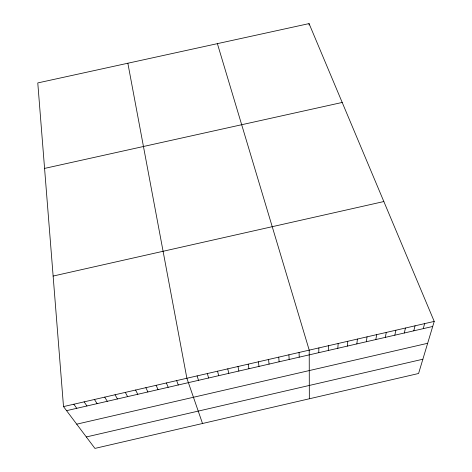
<?xml version="1.0" encoding="UTF-8"?>
<svg xmlns="http://www.w3.org/2000/svg" width="472" height="472" viewBox="0 0 472 472"><rect width="100%" height="100%" fill="white"/><g stroke="black" fill="none" stroke-linecap="round" stroke-linejoin="round"><path stroke-width="0.71" d="M318.765 352.672L318.877 347.923M328.294 350.484L328.524 345.705M337.816 348.295L338.164 343.492M347.333 346.106L347.793 341.274M356.844 343.917L357.422 339.061M366.349 341.734L367.045 336.855M375.842 339.545L376.662 334.642M385.335 337.368L386.267 332.435M394.822 335.185L395.872 330.229M404.303 333.002L405.466 328.022M413.773 330.825L415.059 325.822M423.242 328.648L424.641 323.615M434.222 321.414L418.581 373.494L94.925 448.4L63.508 406.598L37.778 82.925L309.06 23.6L434.222 321.414L63.508 406.598M76.712 424.169L427.65 343.286M86.323 436.96L422.871 359.221M66.564 410.664L432.7 326.476M53.129 276.055L383.842 201.544M44.574 168.41L342.2 102.453M73.827 404.227L76.753 408.321M84.14 401.861L86.936 405.979M94.447 399.489L97.114 403.637M104.743 397.123L107.286 401.3M115.038 394.757L117.445 398.964M125.322 392.397L127.605 396.627M135.6 390.037L137.753 394.297M145.866 387.677L147.895 391.961M156.132 385.317L158.031 389.63M166.386 382.963L168.162 387.305M176.634 380.603L178.28 384.975M202.517 423.496L186.877 378.255L127.853 63.224M197.107 375.901L198.505 380.326M217.385 43.648L309.219 350.141L309.337 398.775M207.338 373.553L208.606 378.001M217.557 371.204L218.695 375.683M227.769 368.856L228.784 373.364M237.976 366.508L238.867 371.045M248.178 364.166L248.939 368.726M258.367 361.823L259.004 366.414M268.55 359.487L269.064 364.101M278.728 357.145L279.117 361.788M288.899 354.808L289.159 359.481M299.065 352.472L299.201 357.174M309.06 23.6L309.066 25.016"/></g></svg>
